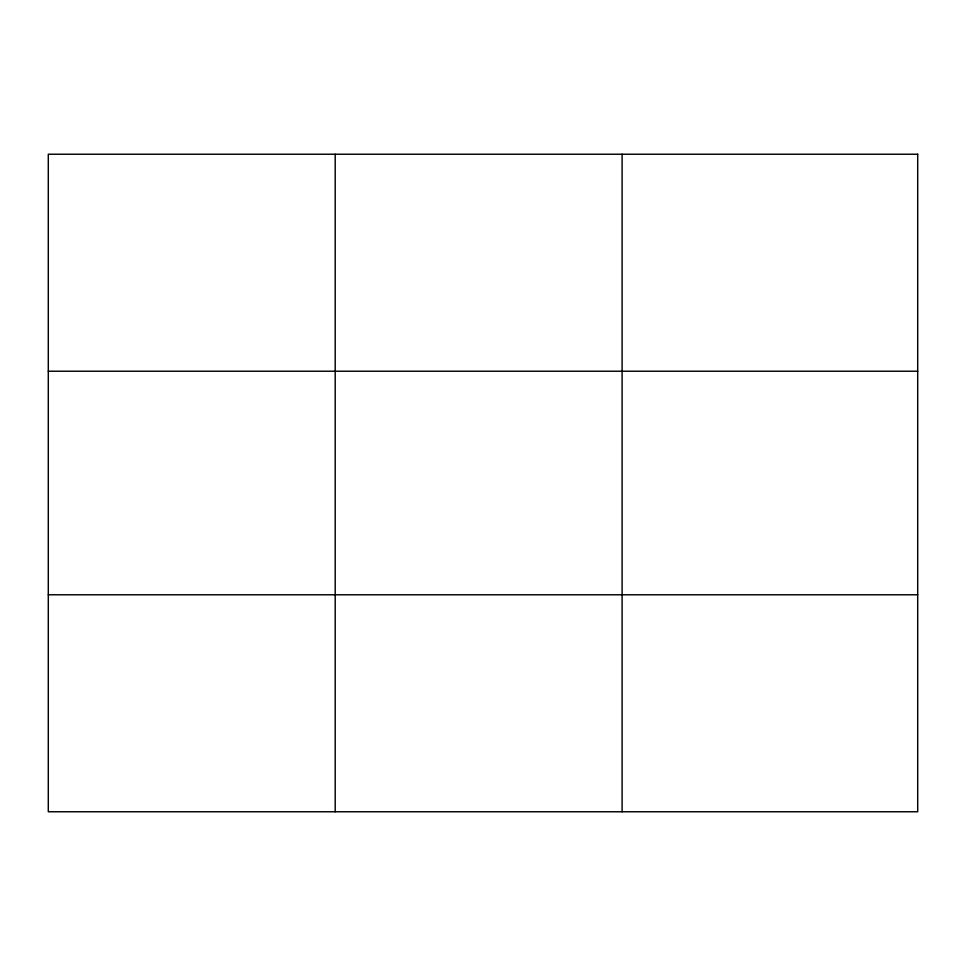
<?xml version="1.0" encoding="UTF-8"?>
<svg xmlns="http://www.w3.org/2000/svg" width="966" height="966" viewBox="0 0 966 966"><rect width="100%" height="100%" fill="white"/><g stroke="black" fill="none" stroke-linecap="round" stroke-linejoin="round"><path stroke-width="1.45" d="M335.202 811.766L335.202 154.234M622.104 811.766L622.104 154.234M48.3 371.222L917.7 371.222M48.3 594.778L917.7 594.778M917.7 154.234L917.7 811.766L48.3 811.766L48.3 154.234L917.7 154.234"/></g></svg>
